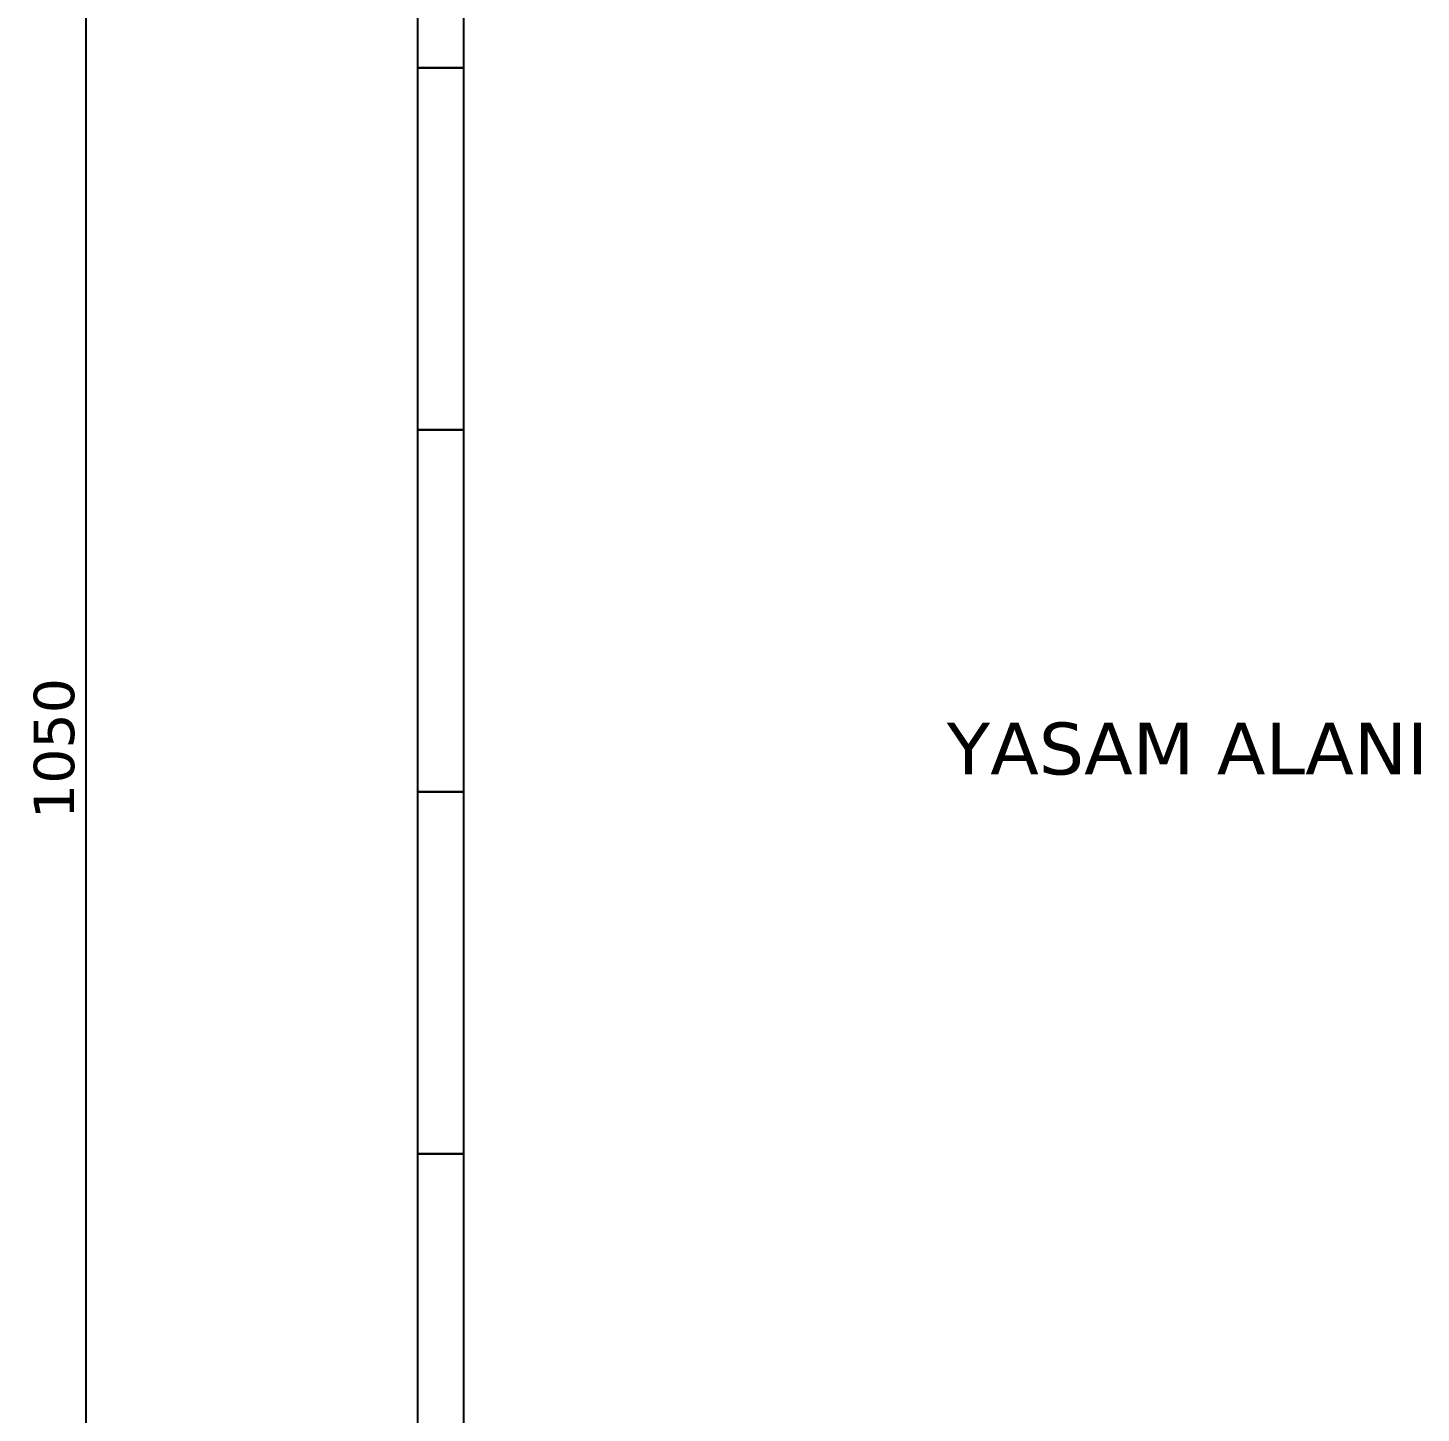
# Model space of a CAD drawing. Header units: centimetres. Extents: x -135 to 5290, y -1327 to 1388.
# Drawn here: x 2764.8 to 3248.1, y 294.6 to 774.8 of the extents above; entities that cross this region are included whole.
import ezdxf
from ezdxf.enums import TextEntityAlignment as Align

# ---------------------------------------------------------------- set-up
doc = ezdxf.new("R2010")
doc.units = ezdxf.units.CM
for name, color, linetype in [('MONTAJ_STANDART', 7, 'Continuous'), ('MONTAJ_YAZI', 4, 'Continuous'), ('OLCULER', 7, 'Continuous')]:
    doc.layers.add(name, color=color, linetype=linetype)
doc.styles.add('PORTMAN', font='DejaVuSans.ttf')
doc.dimstyles.new('PORTMAN', dxfattribs={"dimtxt": 14, "dimasz": 9, "dimexe": 6, "dimexo": 5, "dimgap": 4, "dimtad": 1, "dimtxsty": 'PORTMAN', "dimblk": 'ARCHTICK', "dimcen": 2.5, "dimazin": 3, "dimtfac": 0.5, "dimtmove": 2, "dimatfit": 3})

# ---------------------------------------------------------------- blocks, each defined once
blk = doc.blocks.new('BOM_D09_1255p0_DIS_DOLU')
blk.add_lwpolyline([(0, 0), (16, 0), (16, 125.5), (0, 125.5)], close=True)
blk = doc.blocks.new('MNT_BOM_D09_1255p0_DIS_DOLU')
blk.add_blockref('BOM_D09_1255p0_DIS_DOLU', (0, 0))
blk = doc.blocks.new('_ARCHTICK')
at = {"color": 0, "linetype": 'BYBLOCK', "const_width": 0.15}
blk.add_lwpolyline([(-0.5, -0.5), (0.5, 0.5)], dxfattribs=at)

msp = doc.modelspace()

# ---------------------------------------------------------------- block references
at = {"layer": 'MONTAJ_STANDART'}
for p in [(2900, 761), (2900, 635.5), (2900, 510), (2900, 384.5), (2900, 259)]:
    msp.add_blockref('MNT_BOM_D09_1255p0_DIS_DOLU', p, dxfattribs=at)

# ---------------------------------------------------------------- texts
at = {"layer": 'MONTAJ_YAZI', "style": 'PORTMAN'}
msp.add_text('YASAM ALANI', height=18, dxfattribs=at).set_placement((3167, 525), align=Align.MIDDLE_CENTER)

# ---------------------------------------------------------------- dimensions: what is measured, and where the dimension line sits
at = {"layer": 'OLCULER'}
msp.add_linear_dim(base=(2785, 0), p1=(2900, 0), p2=(2900, 1050), angle=90, dimstyle='PORTMAN', override={"dimtxt": 14, "dimasz": 9, "dimexe": 6, "dimexo": 5, "dimdec": 2, "dimzin": 8, "dimdsep": 44}, dxfattribs=at).render()

doc.saveas('drawing.dxf')
